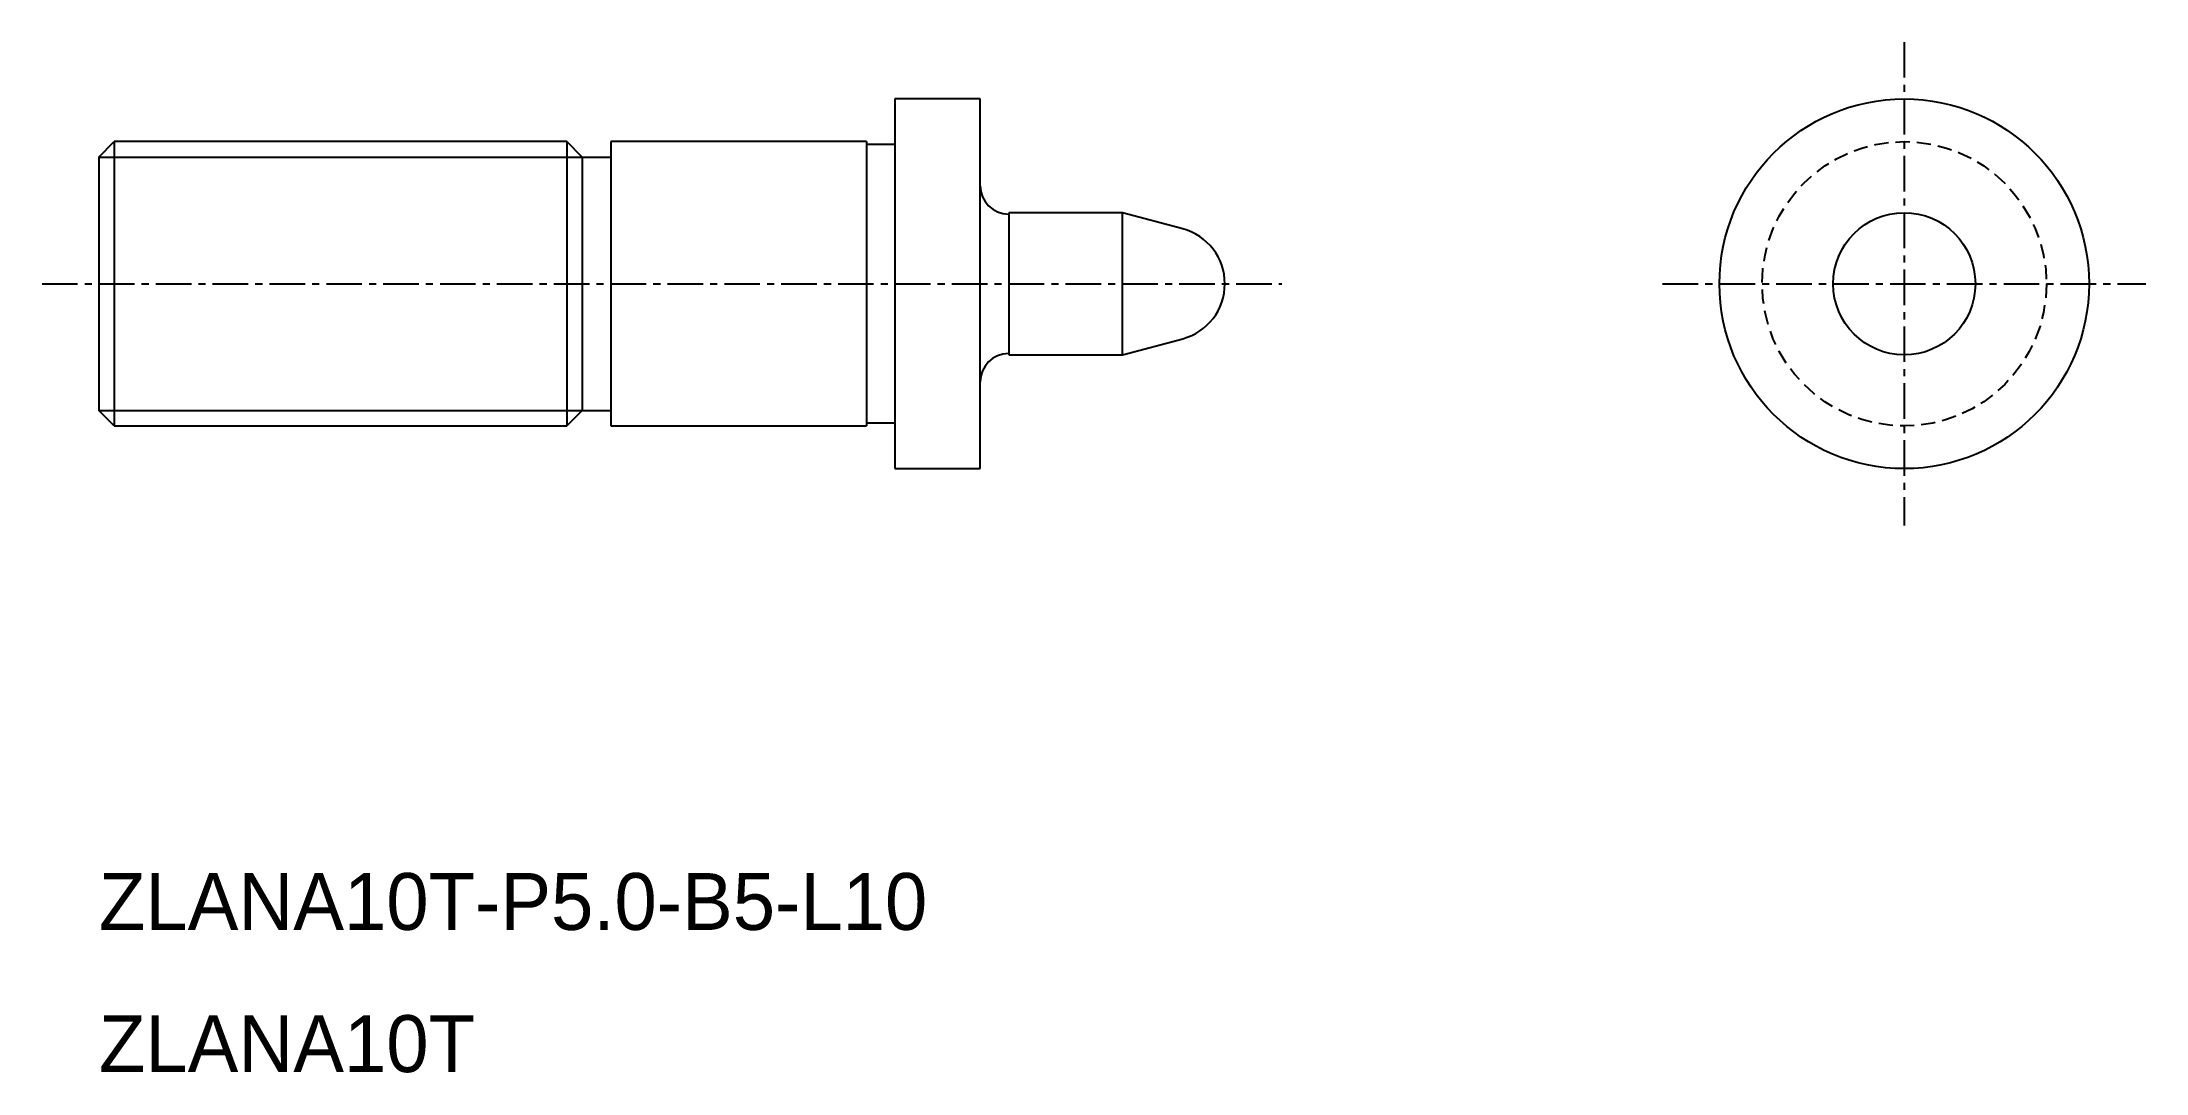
# Model space of a CAD drawing. Extents: x -1629.6 to -1555.6, y -81.3 to -45.
import ezdxf

# ---------------------------------------------------------------- set-up
doc = ezdxf.new("R2010")
doc.units = 0
doc.linetypes.add('CENTER', pattern=[2, 1.25, -0.25, 0.25, -0.25])
doc.linetypes.add('DASHED', pattern=[0.75, 0.5, -0.25])
doc.layers.get('0').update_dxf_attribs({"linetype": 'CONTINUOUS'})
doc.layers.add('CENTER', color=1, linetype='CENTER')

msp = doc.modelspace()

# ---------------------------------------------------------------- linework, layer by layer
at = {"color": 7, "linetype": 'CONTINUOUS'}
for p, q in [((-1596.649, -47.029), (-1599.649, -47.029)), ((-1599.649, -47.029), (-1599.649, -60.029)), ((-1596.649, -60.029), (-1596.649, -47.029)), ((-1627.649, -49.071), (-1627.108, -48.529)), ((-1627.108, -48.529), (-1627.108, -58.529)), ((-1611.191, -48.529), (-1627.108, -48.529)), ((-1611.191, -48.529), (-1611.191, -58.529)), ((-1610.649, -49.071), (-1611.191, -48.529)), ((-1600.649, -48.529), (-1609.649, -48.529)), ((-1609.649, -48.529), (-1609.649, -58.529)), ((-1600.649, -48.529), (-1600.649, -58.529)), ((-1599.649, -48.629), (-1600.649, -48.629)), ((-1627.649, -49.071), (-1627.649, -57.988)), ((-1610.649, -49.071), (-1609.649, -49.071)), ((-1610.649, -49.071), (-1610.649, -57.988)), ((-1591.649, -51.029), (-1595.649, -51.029)), ((-1595.649, -51.029), (-1595.649, -56.029)), ((-1591.649, -56.029), (-1591.649, -51.029)), ((-1589.529, -51.597), (-1591.649, -51.029)), ((-1591.649, -56.029), (-1589.529, -55.461)), ((-1595.649, -56.029), (-1591.649, -56.029)), ((-1627.108, -58.529), (-1627.649, -57.988)), ((-1611.191, -58.529), (-1610.649, -57.988)), ((-1610.649, -57.988), (-1609.649, -57.988)), ((-1599.649, -58.429), (-1600.649, -58.429)), ((-1627.108, -58.529), (-1611.191, -58.529)), ((-1609.649, -58.529), (-1600.649, -58.529)), ((-1599.649, -60.029), (-1596.649, -60.029))]:
    msp.add_line(p, q, dxfattribs=at)
at = {"color": 3, "linetype": 'CONTINUOUS'}
for p, q in [((-1627.649, -49.071), (-1610.649, -49.071)), ((-1627.649, -57.988), (-1610.649, -57.988))]:
    msp.add_line(p, q, dxfattribs=at)
at = {"color": 7, "linetype": 'CONTINUOUS'}
for radius in [6.5, 2.5]:
    msp.add_circle((-1564.149, -53.529), radius, dxfattribs=at)
at = {"color": 3, "linetype": 'DASHED'}
msp.add_circle((-1564.149, -53.529), 5, dxfattribs=at)
at = {"color": 7}
for centre, start, end in [((-1595.649, -50.079), 180, 270), ((-1595.649, -56.979), 90, 180)]:
    msp.add_arc(centre, 1, start, end, dxfattribs=at)
at = {"color": 7, "linetype": 'CONTINUOUS'}
msp.add_arc((-1590.046, -53.529), 2, 285, 75, dxfattribs=at)
at = {"layer": 'CENTER', "color": 1, "linetype": 'CENTER'}
for p, q in [((-1564.149, -45.029), (-1564.149, -62.029)), ((-1629.649, -53.529), (-1586.046, -53.529)), ((-1572.649, -53.529), (-1555.649, -53.529))]:
    msp.add_line(p, q, dxfattribs=at)

# ---------------------------------------------------------------- texts
at = {"color": 7, "linetype": 'CONTINUOUS'}
for s, p in [('ZLANA10T-P5.0-B5-L10', (-1627.649, -76.25)), ('ZLANA10T', (-1627.649, -81.25))]:
    msp.add_text(s, height=2, dxfattribs=at).set_placement(p)

doc.saveas('drawing.dxf')
